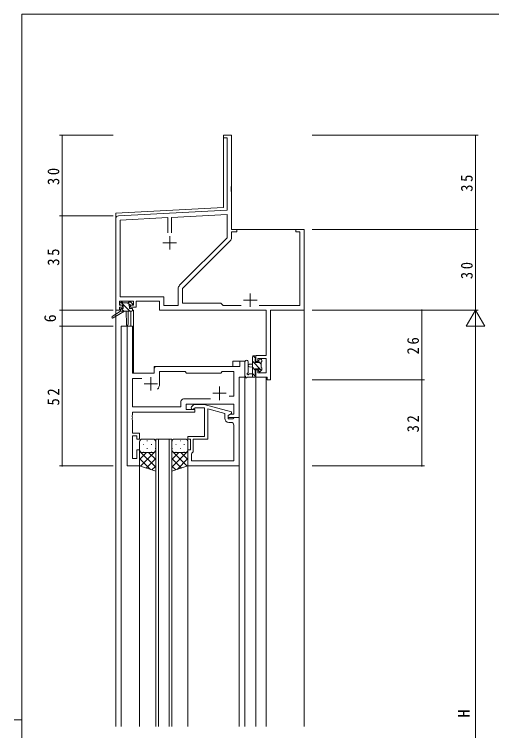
# Model space of a CAD drawing. Units: millimetres on the paper. Extents: x -397 to 397, y -282 to 282.
# Drawn here: x -396.7 to -219.1, y 12.8 to 279.3 of the extents above; entities that cross this region are included whole.
import ezdxf
from ezdxf.enums import TextEntityAlignment as Align

# ---------------------------------------------------------------- set-up
doc = ezdxf.new("R2010")
doc.units = ezdxf.units.MM
for name, color, linetype, lineweight in [('0-1_YKK_ZWAK', 7, 'Continuous', 18), ('0-3_YKK_11', 7, 'Continuous', 18), ('0-4_YKK_12', 2, 'Continuous', 18), ('0-6_YKK_13', 4, 'Continuous', 18), ('0-7_YKK_D', 6, 'Continuous', 18)]:
    doc.layers.add(name, color=color, linetype=linetype, lineweight=lineweight)
doc.styles.add('ＭＳ ゴシック', font='')
doc.styles.get('ＭＳ ゴシック').set_extended_font_data('MS Gothic')

msp = doc.modelspace()

# ---------------------------------------------------------------- linework, layer by layer
at = {"layer": '0-1_YKK_ZWAK'}
for p, q in [((-393.908, -245.7), (-393.908, 279.3)), ((376.092, 279.3), (-393.908, 279.3)), ((-396.708, 16.8), (-393.908, 16.8))]:
    msp.add_line(p, q, dxfattribs=at)
at = {"layer": '0-3_YKK_11'}
for p, q in [((-318.908, 234.3), (-318.908, 233.4)), ((-315.908, 234.3), (-318.908, 234.3)), ((-318.908, 233.4), (-317.538, 233.4)), ((-317.538, 233.4), (-317.538, 206.468)), ((-315.908, 215.258), (-315.908, 234.3)), ((-316.028, 215.075), (-315.908, 215.258)), ((-316.028, 214.525), (-316.028, 215.075)), ((-315.908, 214.342), (-316.028, 214.525)), ((-316.028, 214.075), (-315.908, 214.258)), ((-316.028, 213.525), (-316.028, 214.075)), ((-315.908, 213.342), (-316.028, 213.525)), ((-315.908, 214.258), (-315.908, 214.342)), ((-315.908, 199.3), (-315.908, 213.342)), ((-317.538, 206.468), (-357.961, 204.35)), ((-358.908, 203.351), (-358.908, 169.3)), ((-339.558, 203.682), (-357.278, 202.753)), ((-357.278, 202.753), (-357.278, 174.23)), ((-339.558, 198), (-339.558, 203.682)), ((-339.558, 198), (-339.558, 203.682)), ((-317.538, 204.836), (-338.258, 203.75)), ((-338.258, 203.75), (-338.258, 198)), ((-317.538, 196.175), (-317.538, 204.836)), ((-313.908, 199.3), (-315.908, 199.3)), ((-315.908, 198.4), (-313.908, 198.4)), ((-315.908, 196.246), (-315.908, 198.4)), ((-313.908, 198.4), (-313.908, 199.3)), ((-291.908, 199.3), (-291.908, 198.4)), ((-288.908, 199.3), (-291.908, 199.3)), ((-291.908, 198.4), (-290.538, 198.4)), ((-290.538, 198.4), (-290.538, 170.93)), ((-288.908, 169.3), (-288.908, 199.3)), ((-338.908, 196.8), (-338.908, 191.8)), ((-335.211, 178.502), (-317.538, 196.175)), ((-334.108, 177.3), (-316.435, 194.973)), ((-341.408, 194.3), (-336.408, 194.3)), ((-335.738, 170.93), (-335.738, 177.23)), ((-334.108, 171.8), (-334.108, 177.3)), ((-357.278, 174.23), (-341.078, 174.23)), ((-341.078, 174.23), (-341.078, 170.93)), ((-308.908, 175.5), (-308.908, 170.5)), ((-357.608, 172.6), (-352.408, 172.6)), ((-357.608, 171.1), (-357.608, 172.6)), ((-356.508, 171.1), (-357.608, 171.1)), ((-356.508, 170.3), (-356.508, 171.1)), ((-353.508, 171.1), (-353.508, 170.3)), ((-352.408, 171.1), (-353.508, 171.1)), ((-352.408, 172.6), (-352.408, 171.1)), ((-351.408, 172.6), (-342.708, 172.6)), ((-351.408, 170.3), (-351.408, 172.6)), ((-342.708, 172.6), (-342.708, 169.3)), ((-341.078, 170.93), (-335.738, 170.93)), ((-319.908, 171.8), (-334.108, 171.8)), ((-319.038, 170.93), (-319.908, 171.8)), ((-312.259, 170.93), (-319.038, 170.93)), ((-311.408, 173), (-306.408, 173)), ((-290.538, 170.93), (-305.558, 170.93)), ((-358.908, 169.3), (-357.608, 169.3)), ((-357.608, 170.3), (-356.508, 170.3)), ((-357.608, 169.3), (-357.608, 170.3)), ((-353.508, 170.3), (-351.408, 170.3)), ((-342.708, 169.3), (-303.038, 169.3)), ((-303.038, 169.3), (-303.038, 152.4)), ((-301.408, 169.3), (-288.908, 169.3)), ((-301.408, 143.3), (-301.408, 169.3)), ((-352.776, 163.3), (-354.706, 163.3)), ((-354.706, 163.3), (-354.706, 111.3)), ((-352.776, 145.8), (-352.776, 163.3)), ((-306.908, 152.4), (-306.908, 150.1)), ((-303.038, 152.4), (-306.908, 152.4)), ((-312.836, 150.3), (-312.836, 148.3)), ((-310.906, 150.3), (-312.836, 150.3)), ((-310.906, 144.3), (-310.906, 150.3)), ((-306.908, 150.1), (-306.108, 150.1)), ((-306.108, 151.2), (-303.038, 151.2)), ((-306.108, 150.1), (-306.108, 151.2)), ((-303.038, 151.2), (-303.038, 145.93)), ((-344.706, 147.3), (-344.706, 145.8)), ((-312.836, 148.3), (-343.706, 148.3)), ((-306.908, 147.1), (-306.908, 144.3)), ((-306.108, 147.1), (-306.908, 147.1)), ((-306.108, 145.93), (-306.108, 147.1)), ((-344.706, 145.8), (-352.776, 145.8)), ((-345.906, 144.3), (-345.906, 139.3)), ((-342.706, 146.37), (-333.176, 146.37)), ((-342.706, 141.8), (-342.706, 146.37)), ((-333.176, 146.37), (-332.606, 145.8)), ((-332.606, 145.8), (-319.906, 145.8)), ((-319.906, 145.8), (-319.336, 146.37)), ((-319.336, 146.37), (-315.036, 146.37)), ((-315.036, 146.37), (-315.036, 137.3)), ((-313.106, 144.3), (-310.906, 144.3)), ((-313.106, 129.3), (-313.106, 144.3)), ((-306.908, 144.3), (-302.608, 144.3)), ((-303.038, 145.93), (-306.108, 145.93)), ((-302.608, 144.3), (-302.608, 143.3)), ((-352.776, 143.87), (-349.256, 143.87)), ((-352.776, 133.23), (-352.776, 143.87)), ((-348.406, 141.8), (-343.406, 141.8)), ((-302.608, 143.3), (-301.408, 143.3)), ((-320.406, 140.8), (-320.406, 135.8)), ((-323.756, 136.23), (-333.736, 136.23)), ((-323.756, 136.23), (-333.736, 136.23)), ((-322.906, 138.3), (-317.906, 138.3)), ((-315.036, 137.3), (-316.74, 137.3)), ((-334.736, 135.23), (-334.736, 133.23)), ((-332.806, 134.3), (-315.036, 134.3)), ((-332.806, 132.3), (-332.806, 134.3)), ((-330.732, 133.324), (-329.957, 134.1)), ((-329.957, 134.1), (-326.012, 134.1)), ((-326.012, 134.1), (-315.908, 131.393)), ((-315.036, 134.3), (-315.036, 130.6)), ((-334.736, 133.23), (-352.776, 133.23)), ((-352.776, 131.3), (-329.606, 131.3)), ((-352.776, 130.258), (-352.776, 131.3)), ((-329.606, 132.3), (-332.806, 132.3)), ((-329.46, 132.9), (-329.884, 132.476)), ((-329.606, 131.3), (-329.606, 132.3)), ((-326.008, 132.9), (-329.46, 132.9)), ((-326.008, 125.258), (-326.008, 132.9)), ((-324.708, 132.508), (-324.708, 121.3)), ((-318.408, 130.82), (-324.708, 132.508)), ((-318.408, 129), (-318.408, 130.82)), ((-315.908, 130.793), (-317.108, 130.1)), ((-316.24, 130.6), (-317.106, 130.1)), ((-315.036, 130.6), (-316.24, 130.6)), ((-315.908, 131.393), (-315.908, 130.793)), ((-352.896, 130.075), (-352.776, 130.258)), ((-352.896, 129.525), (-352.896, 130.075)), ((-352.776, 129.342), (-352.896, 129.525)), ((-352.896, 129.075), (-352.776, 129.258)), ((-352.896, 128.525), (-352.896, 129.075)), ((-352.776, 128.342), (-352.896, 128.525)), ((-352.776, 129.258), (-352.776, 129.342)), ((-352.776, 123.5), (-352.776, 128.342)), ((-317.108, 130.1), (-317.108, 128.8)), ((-317.108, 128.8), (-315.308, 128.8)), ((-317.106, 130.1), (-317.106, 129.3)), ((-317.106, 129.3), (-313.106, 129.3)), ((-315.308, 128.8), (-315.108, 129)), ((-315.108, 129), (-314.808, 129.3)), ((-314.808, 129.3), (-313.108, 129.3)), ((-313.108, 129.3), (-313.108, 111.3)), ((-325.888, 125.075), (-326.008, 125.258)), ((-316.038, 127.5), (-316.908, 127.5)), ((-315.038, 113.23), (-315.038, 126.5)), ((-350.106, 123.5), (-352.776, 123.5)), ((-350.106, 121.3), (-350.106, 123.5)), ((-326.008, 124.342), (-325.888, 124.525)), ((-326.008, 124.258), (-326.008, 124.342)), ((-325.888, 124.075), (-326.008, 124.258)), ((-326.008, 123.342), (-325.888, 123.525)), ((-326.008, 122.3), (-326.008, 123.342)), ((-325.888, 124.525), (-325.888, 125.075)), ((-325.888, 123.525), (-325.888, 124.075)), ((-352.776, 122.5), (-351.106, 122.5)), ((-352.776, 114), (-352.776, 122.5)), ((-351.106, 122.5), (-351.106, 121.3)), ((-351.106, 121.3), (-350.106, 121.3)), ((-332.108, 122.3), (-326.008, 122.3)), ((-332.108, 121.3), (-332.108, 122.3)), ((-331.108, 121.3), (-332.108, 121.3)), ((-331.108, 117.3), (-331.108, 121.3)), ((-330.108, 121.3), (-330.108, 116.5)), ((-324.708, 121.3), (-330.108, 121.3)), ((-351.106, 117.3), (-351.106, 114)), ((-350.106, 117.3), (-351.106, 117.3)), ((-350.106, 111.3), (-350.106, 117.3)), ((-332.108, 117.3), (-331.108, 117.3)), ((-332.108, 111.3), (-332.108, 117.3)), ((-330.608, 116), (-330.808, 115.8)), ((-330.808, 115.8), (-330.808, 113.23)), ((-330.108, 116.5), (-330.608, 116)), ((-351.106, 114), (-352.776, 114)), ((-330.808, 113.23), (-315.038, 113.23)), ((-330.808, 113.23), (-315.038, 113.23)), ((-354.706, 111.3), (-350.106, 111.3)), ((-313.108, 111.3), (-332.108, 111.3))]:
    msp.add_line(p, q, dxfattribs=at)
for centre, radius, start, end in [((-357.908, 203.351), 1, 93.00003, 180), ((-317.708, 196.246), 1.8, 314.99999, 359.99998), ((-333.938, 177.23), 1.8, 134.99999, 179.99998), ((-343.706, 147.3), 1, 90.00001, 179.99999), ((-345.906, 141.8), 3.2, 321.63348, 359.99999), ((-333.736, 135.23), 1, 90.00001, 179.99999), ((-330.308, 132.9), 0.6, 134.99999, 315.00001), ((-316.908, 129), 1.5, 180.00001, 269.99999), ((-316.038, 126.5), 1, 0.00001, 89.99999)]:
    msp.add_arc(centre, radius, start, end, dxfattribs=at)
at = {"layer": '0-4_YKK_12'}
for p, q in [((-318.908, 207.398), (-318.908, 234.3)), ((-318.908, 234.3), (-315.908, 234.3)), ((-315.908, 199.3), (-315.908, 234.3)), ((-318.908, 207.398), (-358.908, 205.301)), ((-358.908, 205.301), (-358.908, 14.3)), ((-315.608, 199.3), (-288.908, 199.3)), ((-288.908, 199.3), (-288.908, 14.3)), ((-353.408, 168.9), (-353.408, 163.3)), ((-352.408, 169.3), (-352.708, 169.3)), ((-352.408, 169.3), (-352.408, 145.8)), ((-356.908, 163.3), (-356.908, 14.3)), ((-352.708, 163.3), (-356.908, 163.3)), ((-354.706, 111.3), (-354.706, 163.3)), ((-352.708, 163.3), (-352.708, 145.8)), ((-315.408, 150.3), (-315.408, 148.3)), ((-310.908, 150.3), (-315.408, 150.3)), ((-310.908, 150.3), (-310.908, 14.3)), ((-344.708, 148.3), (-315.408, 148.3)), ((-344.708, 145.8), (-344.708, 148.3)), ((-352.708, 145.8), (-344.708, 145.8)), ((-313.106, 144.298), (-310.908, 144.298)), ((-313.106, 129.3), (-313.106, 144.298)), ((-306.908, 144.3), (-306.908, 14.3)), ((-306.908, 144.3), (-303.008, 144.298)), ((-303.008, 144.3), (-303.008, 14.3)), ((-313.408, 129.3), (-313.106, 129.3)), ((-344.108, 121.3), (-344.108, 14.3)), ((-344.108, 121.3), (-338.108, 121.3)), ((-343.108, 121.3), (-343.108, 14.3)), ((-339.108, 121.3), (-339.108, 14.3)), ((-338.108, 121.3), (-338.108, 14.3)), ((-350.108, 111.3), (-354.706, 111.3)), ((-350.108, 111.3), (-350.108, 14.3)), ((-332.108, 111.3), (-332.108, 14.3)), ((-313.108, 111.6), (-313.108, 14.3))]:
    msp.add_line(p, q, dxfattribs=at)
at = {"layer": '0-6_YKK_13'}
for p, q in [((-357.408, 171.4), (-357.408, 171.9)), ((-357.108, 172.2), (-356.608, 172.2)), ((-356.208, 171.1), (-357.108, 171.1)), ((-353.731, 168.9), (-357.031, 172.2)), ((-356.408, 172), (-354.308, 172)), ((-356.208, 169.9), (-356.208, 171.1)), ((-353.913, 171.327), (-354.586, 172)), ((-354.108, 172.2), (-353.508, 172.2)), ((-353.808, 170.639), (-353.808, 169.9)), ((-353.008, 171.1), (-353.347, 171.1)), ((-353.296, 172.112), (-352.796, 171.612)), ((-357.208, 168.9), (-360.275, 166.849)), ((-355.708, 168.9), (-359.953, 166.343)), ((-357.208, 169.6), (-357.208, 168.9)), ((-353.008, 168.9), (-357.208, 168.9)), ((-355.976, 168.9), (-356.97, 169.894)), ((-356.908, 169.9), (-356.208, 169.9)), ((-355.108, 168.9), (-355.006, 163.892)), ((-354.306, 168.9), (-354.406, 163.892)), ((-353.808, 169.9), (-353.008, 169.9)), ((-352.708, 169.6), (-352.708, 169.2)), ((-306.911, 151.266), (-307.843, 152.198)), ((-307.808, 152.2), (-307.208, 152.2)), ((-310.908, 150.028), (-310.908, 144.866)), ((-309.708, 150.028), (-309.705, 146.067)), ((-308.108, 144.3), (-308.108, 151.9)), ((-304.737, 146.847), (-308.108, 150.218)), ((-307.108, 151.1), (-307.108, 149.8)), ((-307.108, 149.8), (-305.708, 149.8)), ((-306.908, 151.9), (-306.908, 151.3)), ((-305.708, 149.8), (-305.708, 150.7)), ((-304.808, 149.163), (-305.708, 150.063)), ((-305.408, 151), (-304.908, 151)), ((-304.808, 150), (-304.808, 147.9)), ((-304.608, 150.7), (-304.608, 150.2)), ((-308.108, 149.2), (-309.253, 149.098)), ((-308.108, 148), (-309.253, 148.102)), ((-307.108, 146.973), (-308.108, 147.973)), ((-307.108, 147.4), (-307.108, 145.4)), ((-306.169, 147.4), (-307.108, 147.4)), ((-305.708, 146.6), (-305.708, 146.939)), ((-304.696, 146.888), (-305.196, 146.388)), ((-304.608, 147.7), (-304.608, 147.1)), ((-307.208, 144.3), (-309.889, 144.3)), ((-309.289, 145.5), (-308.108, 145.5)), ((-306.915, 144.535), (-308.108, 145.728)), ((-306.908, 145.2), (-306.908, 144.6)), ((-350.108, 120.3), (-350.108, 117.3)), ((-345.108, 121.3), (-349.108, 121.3)), ((-347.373, 120.635), (-347.173, 120.635)), ((-344.343, 120.635), (-344.166, 120.635)), ((-344.108, 117.3), (-344.108, 120.3)), ((-338.108, 117.3), (-338.108, 120.3)), ((-337.873, 120.635), (-338.05, 120.635)), ((-337.108, 121.3), (-333.108, 121.3)), ((-334.843, 120.635), (-335.043, 120.635)), ((-332.108, 120.3), (-332.108, 117.3)), ((-350.108, 111.3), (-350.108, 117.3)), ((-348.788, 119.22), (-348.588, 119.22)), ((-347.373, 117.805), (-347.173, 117.805)), ((-345.758, 119.22), (-345.558, 119.22)), ((-344.343, 117.805), (-344.143, 117.805)), ((-344.108, 117.3), (-344.108, 109.3)), ((-338.108, 117.3), (-338.108, 109.3)), ((-337.873, 117.805), (-338.073, 117.805)), ((-336.458, 119.22), (-336.658, 119.22)), ((-334.843, 117.805), (-335.043, 117.805)), ((-333.428, 119.22), (-333.628, 119.22)), ((-332.108, 111.3), (-332.108, 117.3)), ((-350.108, 116.832), (-344.108, 110.832)), ((-349.924, 116.721), (-350.108, 116.537)), ((-347.516, 116.3), (-350.108, 113.708)), ((-344.108, 116.88), (-349.793, 111.195)), ((-349.108, 116.3), (-345.108, 116.3)), ((-349.108, 116.3), (-345.108, 116.3)), ((-348.788, 116.39), (-348.588, 116.39)), ((-346.748, 116.3), (-344.108, 113.66)), ((-345.758, 116.39), (-345.558, 116.39)), ((-344.313, 116.694), (-344.108, 116.489)), ((-338.108, 116.88), (-332.423, 111.195)), ((-332.108, 116.832), (-338.108, 110.832)), ((-337.903, 116.694), (-338.108, 116.489)), ((-335.468, 116.3), (-338.108, 113.66)), ((-333.108, 116.3), (-337.108, 116.3)), ((-333.108, 116.3), (-337.108, 116.3)), ((-336.458, 116.39), (-336.658, 116.39)), ((-334.7, 116.3), (-332.108, 113.708)), ((-333.428, 116.39), (-333.628, 116.39)), ((-332.293, 116.721), (-332.108, 116.537)), ((-350.108, 114.003), (-346.053, 109.948)), ((-344.108, 114.051), (-347.672, 110.488)), ((-338.108, 114.051), (-334.545, 110.488)), ((-332.108, 114.003), (-336.163, 109.948)), ((-344.108, 109.3), (-350.108, 111.3)), ((-344.108, 111.223), (-345.55, 109.781)), ((-338.108, 109.3), (-332.108, 111.3)), ((-338.108, 111.223), (-336.666, 109.781))]:
    msp.add_line(p, q, dxfattribs=at)
for centre, radius, start, end in [((-357.108, 171.9), 0.3, 90, 180), ((-357.108, 171.4), 0.3, 180, 270), ((-356.608, 172), 0.2, 0, 90), ((-354.108, 172), 0.2, 90, 180), ((-353.808, 171.1), 0.25, 33.05573, 236.94427), ((-354.108, 170.639), 0.3, 0, 56.94427), ((-353.347, 171.4), 0.3, 213.05573, 270), ((-353.508, 171.9), 0.3, 45, 90), ((-353.008, 171.4), 0.3, 270, 45), ((-356.908, 169.6), 0.3, 90, 180), ((-353.008, 169.6), 0.3, 0, 90), ((-353.008, 169.2), 0.3, 270, 0), ((-360.108, 166.6), 0.3, 123.76905, 301.06147), ((-354.706, 163.898), 0.3, 181.16963, 358.85539), ((-307.808, 151.9), 0.3, 90, 180), ((-307.208, 151.9), 0.3, 0, 90), ((-310.308, 150.028), 0.6, 0.04023, 180.04023), ((-307.108, 151.3), 0.2, 270, 0), ((-305.408, 150.7), 0.3, 90, 180), ((-304.908, 150.7), 0.3, 0, 90), ((-304.808, 150.2), 0.2, 270, 0), ((-309.208, 148.6), 0.5, 95.09207, 264.90793), ((-306.169, 147.7), 0.3, 270, 326.94427), ((-305.708, 147.4), 0.25, 303.05573, 146.94427), ((-305.408, 146.939), 0.3, 123.05573, 180), ((-305.408, 146.6), 0.3, 180, 315), ((-304.808, 147.7), 0.2, 0, 90), ((-304.908, 147.1), 0.3, 315, 0), ((-310.608, 144.866), 0.3, 180, 229.47122), ((-310.998, 144.41), 0.3, 349.47122, 49.47122), ((-310.408, 144.3), 0.3, 169.47122, 330), ((-309.889, 144), 0.3, 90, 150), ((-309.808, 145.5), 0.3, 109.18976, 330), ((-310.005, 146.067), 0.3, 289.18976, 0.04023), ((-309.289, 145.2), 0.3, 90, 150), ((-307.208, 144.6), 0.3, 270, 0), ((-307.108, 145.2), 0.2, 360, 90), ((-349.108, 120.3), 1, 90.0001, 180.0001), ((-345.108, 120.3), 1, 0.0001, 90.0001), ((-337.108, 120.3), 1, 89.9999, 179.9999), ((-333.108, 120.3), 1, 359.9999, 89.9999), ((-349.108, 117.3), 1, 180.0001, 270.0001), ((-349.108, 117.3), 1, 180.0001, 270.0001), ((-345.108, 117.3), 1, 270.0001, 0.0001), ((-345.108, 117.3), 1, 270.0001, 0.0001), ((-337.108, 117.3), 1, 179.9999, 269.9999), ((-337.108, 117.3), 1, 179.9999, 269.9999), ((-333.108, 117.3), 1, 269.9999, 359.9999), ((-333.108, 117.3), 1, 269.9999, 359.9999)]:
    msp.add_arc(centre, radius, start, end, dxfattribs=at)
at = {"layer": '0-7_YKK_D'}
for p, q in [((-359.908, 234.3), (-379.908, 234.3)), ((-378.908, 204.3), (-378.908, 234.3)), ((-285.908, 234.3), (-224.108, 234.3)), ((-225.108, 199.3), (-225.108, 234.3)), ((-359.908, 204.3), (-379.908, 204.3)), ((-359.908, 204.3), (-379.908, 204.3)), ((-378.908, 169.3), (-378.908, 204.3)), ((-285.908, 199.3), (-224.108, 199.3)), ((-285.908, 199.3), (-224.108, 199.3)), ((-225.108, 199.3), (-225.108, 169.3)), ((-359.908, 169.3), (-379.908, 169.3)), ((-359.908, 169.3), (-379.908, 169.3)), ((-378.908, 169.3), (-378.908, 163.3)), ((-285.908, 169.3), (-244.108, 169.3)), ((-285.908, 169.3), (-224.108, 169.3)), ((-285.908, 169.3), (-224.108, 169.3)), ((-245.108, 143.3), (-245.108, 169.3)), ((-225.108, 169.3), (-228.608, 163.238)), ((-225.108, 169.3), (-225.108, 157.176)), ((-225.108, 169.3), (-221.608, 163.238)), ((-359.908, 163.3), (-379.908, 163.3)), ((-359.908, 163.3), (-379.908, 163.3)), ((-378.908, 163.3), (-378.908, 111.3)), ((-228.608, 163.238), (-221.608, 163.238)), ((-225.108, -123.7), (-225.108, 162.3)), ((-285.908, 143.3), (-244.108, 143.3)), ((-285.908, 143.3), (-244.108, 143.3)), ((-245.108, 143.3), (-245.108, 111.3)), ((-359.908, 111.3), (-379.908, 111.3)), ((-285.908, 111.3), (-244.108, 111.3))]:
    msp.add_line(p, q, dxfattribs=at)
for centre, start, end in [((-378.908, 234.3), 90, 270), ((-378.908, 234.3), 270, 90), ((-225.108, 234.3), 90, 270), ((-225.108, 234.3), 270, 90), ((-378.908, 204.3), 90, 270), ((-378.908, 204.3), 90, 270), ((-378.908, 204.3), 270, 90), ((-378.908, 204.3), 270, 90), ((-225.108, 199.3), 90, 270), ((-225.108, 199.3), 90, 270), ((-225.108, 199.3), 270, 90), ((-225.108, 199.3), 270, 90), ((-378.908, 169.3), 90, 270), ((-378.908, 169.3), 90, 270), ((-378.908, 169.3), 270, 90), ((-378.908, 169.3), 270, 90), ((-245.108, 169.3), 90, 270), ((-245.108, 169.3), 270, 90), ((-378.908, 163.3), 90, 270), ((-378.908, 163.3), 90, 270), ((-378.908, 163.3), 270, 90), ((-378.908, 163.3), 270, 90), ((-245.108, 143.3), 90, 270), ((-245.108, 143.3), 90, 270), ((-245.108, 143.3), 270, 90), ((-245.108, 143.3), 270, 90), ((-378.908, 111.3), 90, 270), ((-378.908, 111.3), 270, 90), ((-245.108, 111.3), 90, 270), ((-245.108, 111.3), 270, 90)]:
    msp.add_arc(centre, 0.106, start, end, dxfattribs=at)

# ---------------------------------------------------------------- texts
at = {"layer": '0-7_YKK_D', "color": 7, "style": 'ＭＳ ゴシック'}
for s, p in [('6', (-379.908, 164.7)), ('H', (-225.908, 17.7))]:
    msp.add_text(s, height=4.399, rotation=90, dxfattribs=at).set_placement(p, align=Align.BOTTOM_LEFT)
at = {"layer": '0-7_YKK_D', "color": 7, "char_height": 4.399, "attachment_point": 7, "rotation": 90, "style": 'ＭＳ ゴシック'}
for s, insert in [('\\T1.37;\\W0.9;30', (-379.908, 215.78)), ('\\T1.37;\\W0.9;35', (-226.108, 213.28)), ('\\T1.37;\\W0.9;35', (-379.908, 185.78)), ('\\T1.37;\\W0.9;30', (-226.108, 180.78)), ('\\T1.37;\\W0.9;26', (-246.108, 152.78)), ('\\T1.37;\\W0.9;52', (-379.908, 133.78)), ('\\T1.37;\\W0.9;32', (-246.108, 123.78))]:
    msp.add_mtext(s, dxfattribs=dict(at, insert=insert))

doc.saveas('drawing.dxf')
